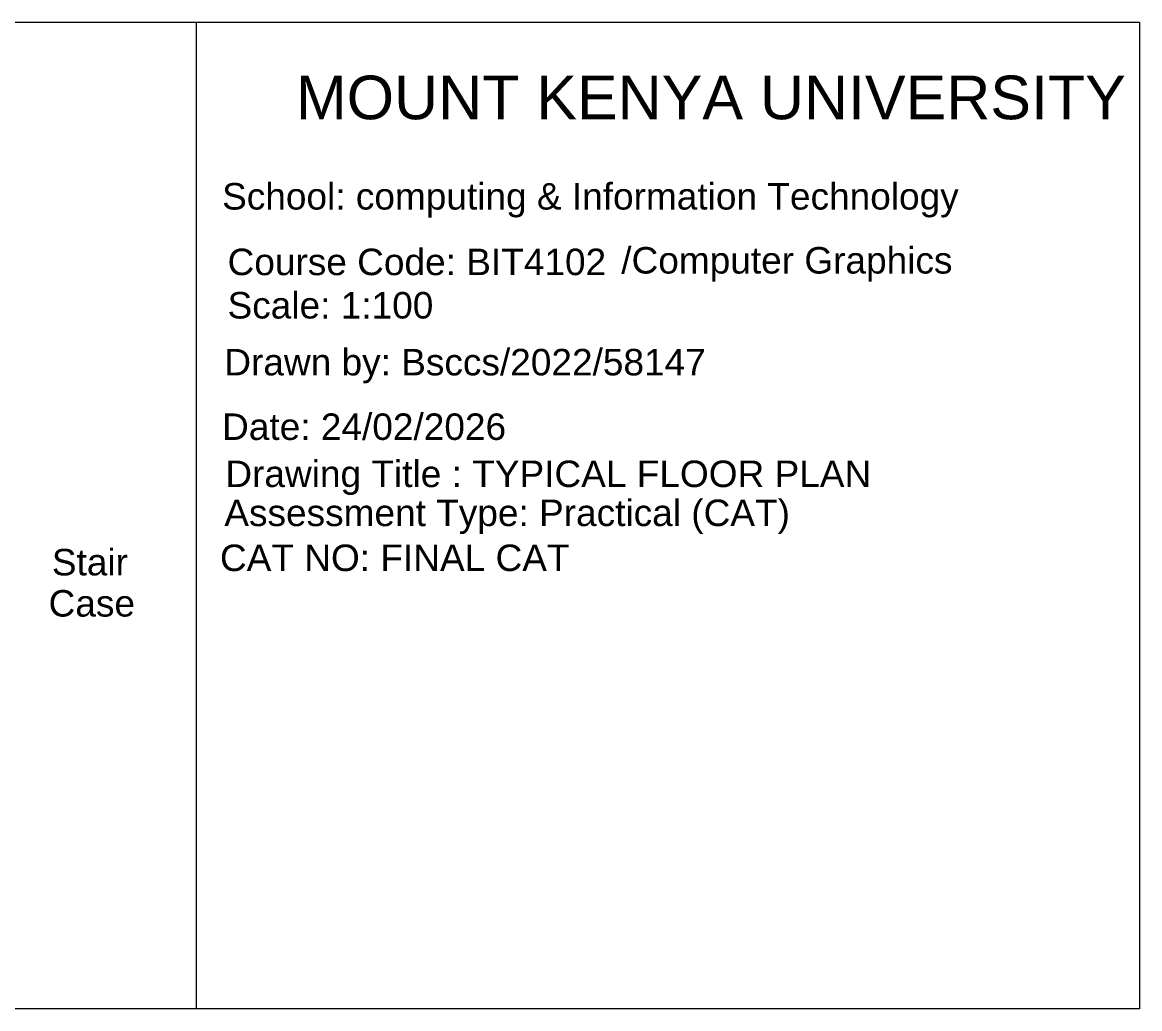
# Model space of a CAD drawing. Header units: inches. Extents: x 0.12 to 8.16, y 2.81 to 8.2.
# Drawn here: x 6.441 to 8.158, y 2.805 to 4.322 of the extents above; entities that cross this region are included whole.
import ezdxf

# ---------------------------------------------------------------- set-up
doc = ezdxf.new("R2010")
doc.units = ezdxf.units.IN
doc.header["$MEASUREMENT"] = 0
doc.layers.add('PDF_Geometry', color=7, linetype='Continuous', true_color=0x029e21)
doc.layers.add('PDF_Text', color=7, linetype='Continuous', true_color=0x5555ff)
doc.styles.add('PDF F2', font='arial.ttf')

msp = doc.modelspace()

# ---------------------------------------------------------------- linework, layer by layer
at = {"layer": 'PDF_Geometry', "color": 1, "lineweight": 13}
msp.add_lwpolyline([(8.1583, 2.805), (0.12, 2.805), (0.12, 4.3217), (3.5, 4.3217), (8.1583, 4.3217)], close=True, dxfattribs=at)
msp.add_lwpolyline([(6.7083, 4.3217), (6.7083, 2.805)], dxfattribs=at)

# ---------------------------------------------------------------- texts
at = {"layer": 'PDF_Text', "color": 48, "true_color": 0x5a400a, "insert": (6.8617, 4.2057), "char_height": 0.067073, "attachment_point": 4, "style": 'PDF F2'}
msp.add_mtext('MOUNT KENYA UNIVERSITY', dxfattribs=at)
at = {"layer": 'PDF_Text', "color": 7, "attachment_point": 4, "style": 'PDF F2'}
for s, insert, char_height in [('School: computing & Information Technology', (6.7483, 4.048), 0.040723), ('Course Code: BIT4102', (6.7567, 3.953), 0.040723), ('/Computer Graphics', (7.3617, 3.9496), 0.040723), ('Scale: 1:100', (6.7567, 3.8863), 0.040723), ('Drawn by: Bsccs/2022/58147', (6.7517, 3.793), 0.040723), ('Date: 24/02/2026', (6.7483, 3.6996), 0.040723), ('Drawing Title : TYPICAL FLOOR PLAN', (6.7533, 3.6213), 0.040723), ('Assessment Type: Practical (CAT)', (6.7517, 3.5613), 0.040723), ('Stair', (6.4867, 3.4913), 0.04072), ('CAT NO: FINAL CAT', (6.745, 3.498), 0.040723), ('Case', (6.4817, 3.428), 0.04072)]:
    msp.add_mtext(s, dxfattribs=dict(at, insert=insert, char_height=char_height))

doc.saveas('drawing.dxf')
